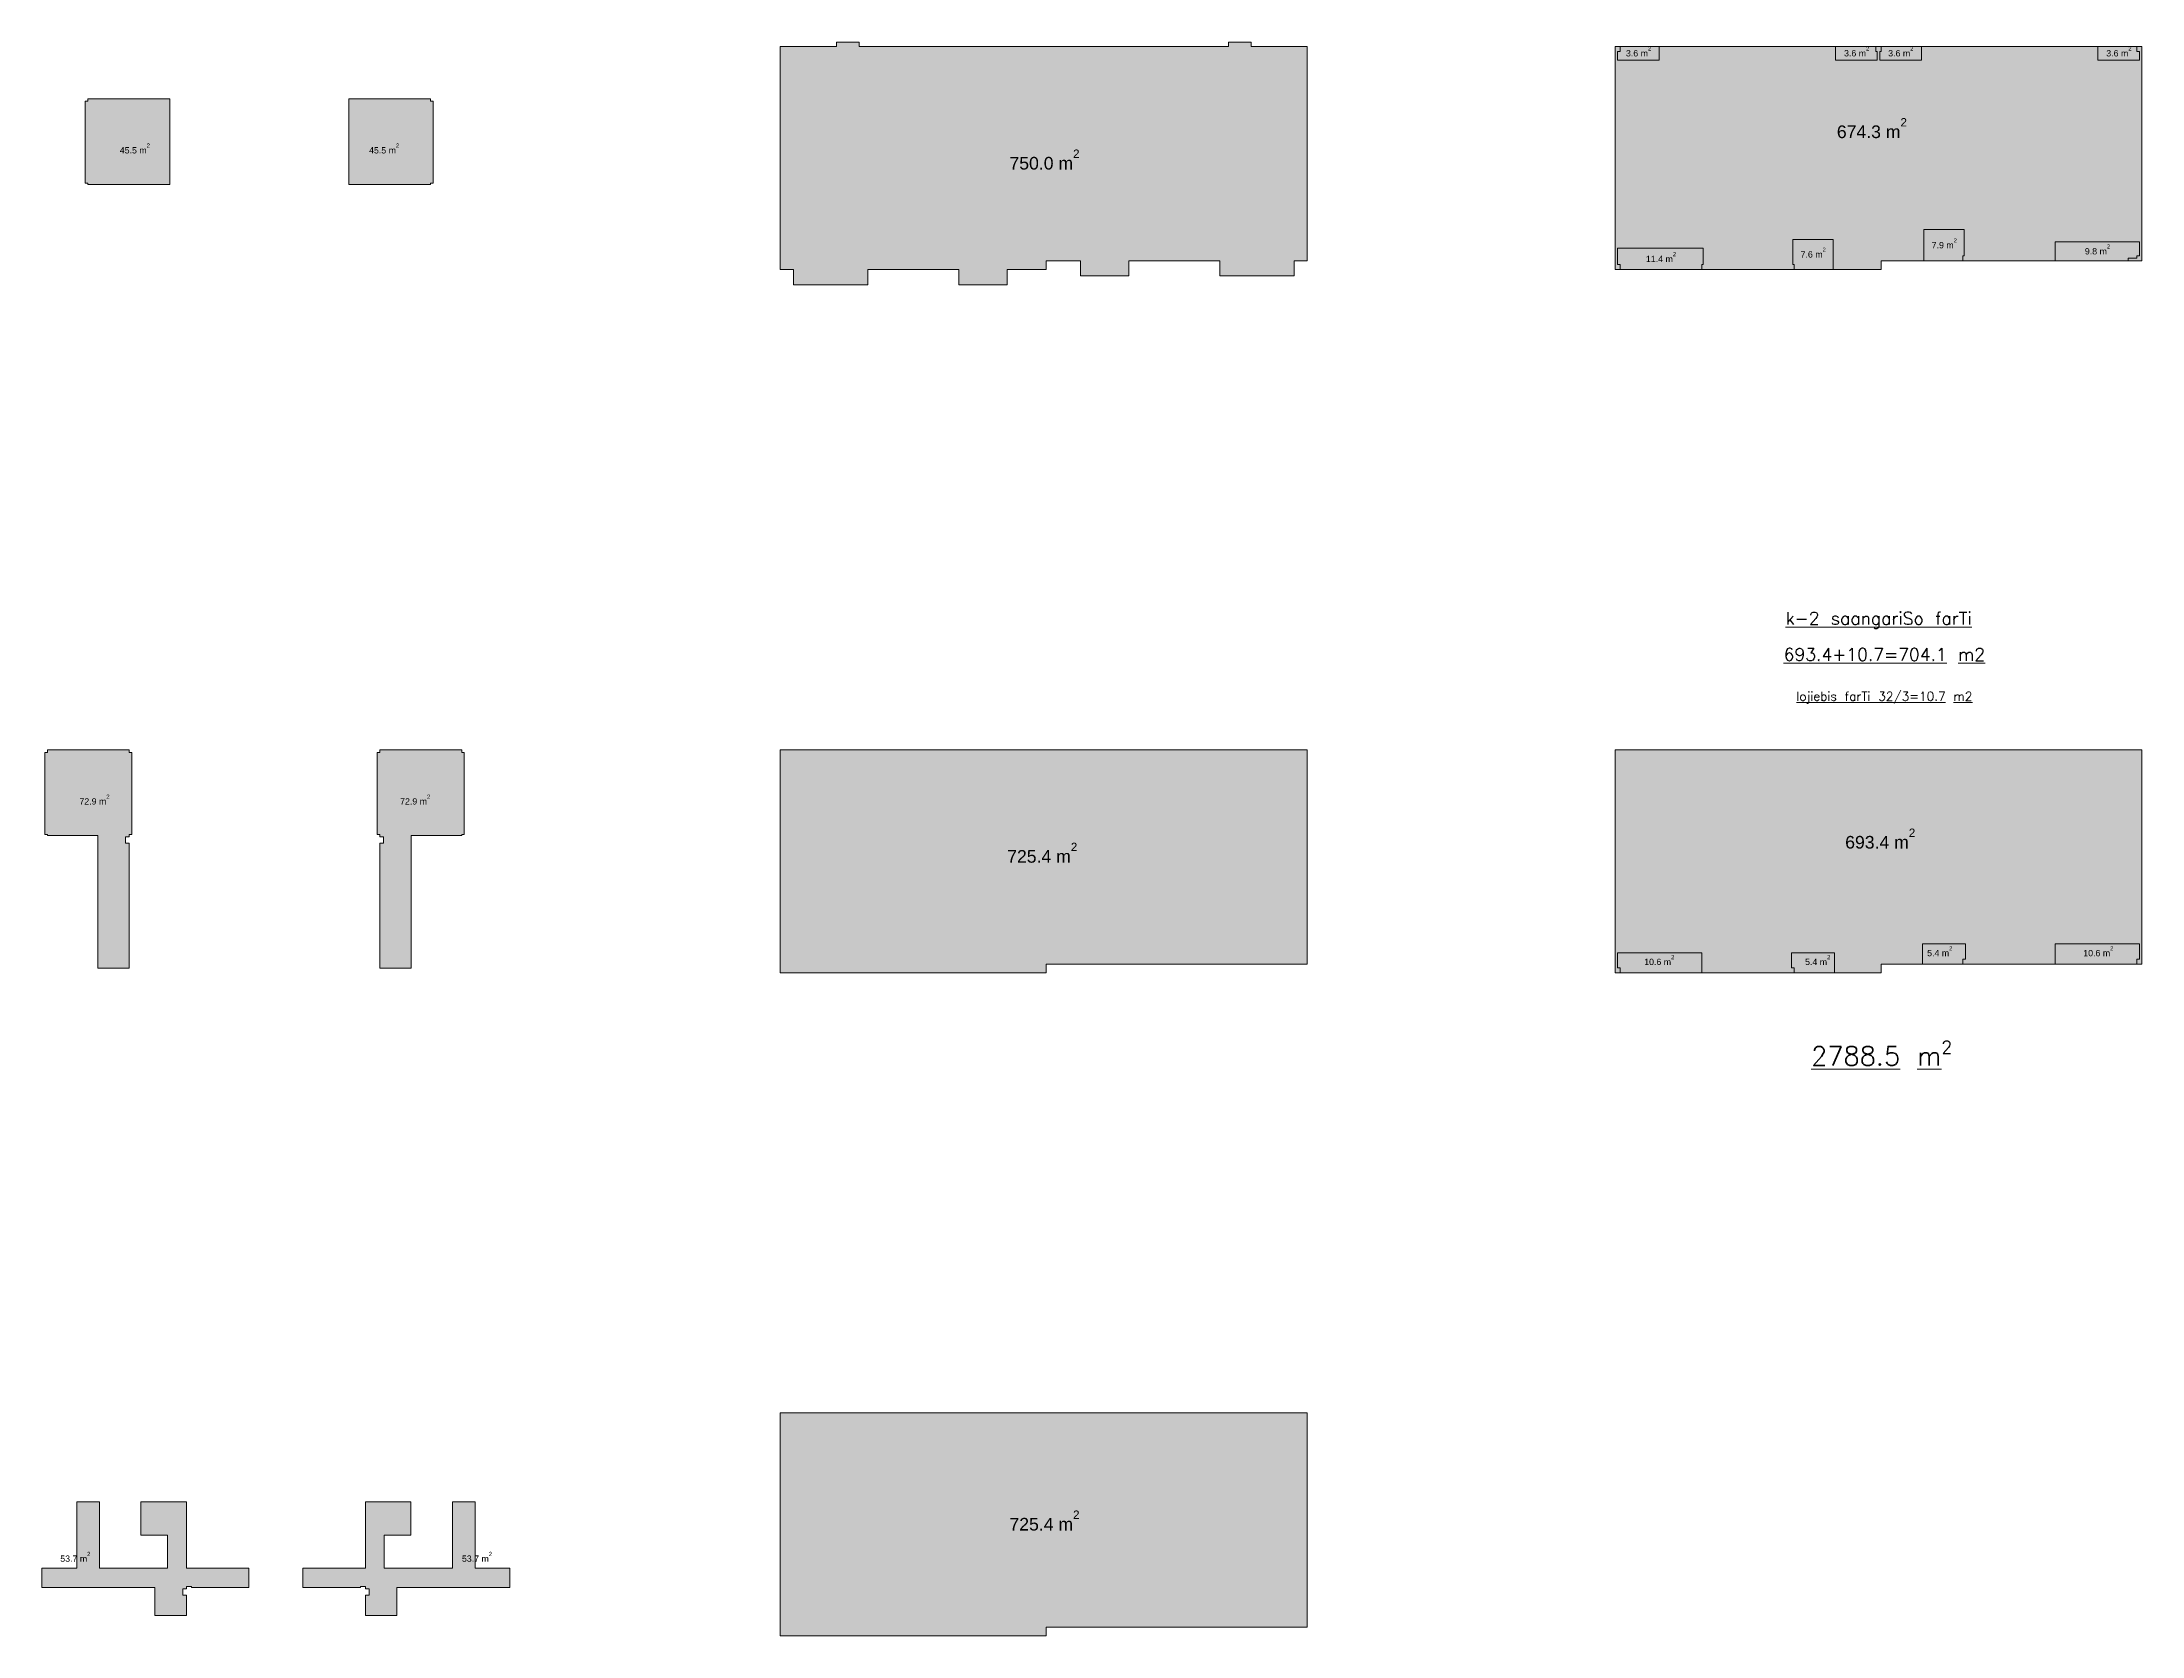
# Model space of a CAD drawing. Header units: millimetres. Extents: x 475616349 to 476941521, y 4620115302 to 4621446928.
# Drawn here: x 475973825 to 476140393, y 4620355766 to 4620482160 of the extents above; entities that cross this region are included whole.
import ezdxf

# ---------------------------------------------------------------- set-up
doc = ezdxf.new("R2010")
doc.units = ezdxf.units.MM
doc.header["$MEASUREMENT"] = 0
for name, color, linetype, lineweight, true_color in [('0_Pen_No__250_Pen_No__39', 7, 'Continuous', 0, 0x2d2d2d), ('G-Anno-Nplt_Pen_No__39', 7, 'Continuous', 0, 0x2d2d2d), ('G-Anno-Nplt_Pen_No__9', 7, 'Continuous', 0, 0xf26722), ('Interior - Furniture _Pen_No__39', 7, 'Continuous', 0, 0x2d2d2d), ('New_0_Pen_No__250_Pen_No__31', 7, 'Continuous', 0, 0x666666), ('New_Interior - Furniture _Pen_No__9', 7, 'Continuous', 0, 0xf26722)]:
    doc.layers.add(name, color=color, linetype=linetype, lineweight=lineweight, true_color=true_color)
for name, color, linetype, lineweight in [('0_Pen_No__250_Pen_No__4', 7, 'Continuous', 0), ('0_Pen_No__250_Pen_No__7', 7, 'Continuous', 0), ('0_Pen_No__250_Pen_No__91', 91, 'Continuous', 0), ('a-iataki_Pen_No__7_Pen_No__1', 1, 'Continuous', 0), ('a-iataki_Pen_No__7_Pen_No__142', 142, 'Continuous', 0), ('G-Anno-Nplt_Pen_No__7', 7, 'Continuous', 0), ('New_0_Pen_No__250_Pen_No__112', 112, 'Continuous', 0), ('New_0_Pen_No__250_Pen_No__7', 7, 'Continuous', 0), ('New_0_Pen_No__250_Pen_No__91', 91, 'Continuous', 0), ('New_Interior - Furniture _Pen_No__7', 7, 'Continuous', 0)]:
    doc.layers.add(name, color=color, linetype=linetype, lineweight=lineweight)
doc.styles.add('GENERATED_STYLE_2', font='arial.ttf')

msp = doc.modelspace()

# ---------------------------------------------------------------- hatches: boundary and pattern name
at = {"layer": '0_Pen_No__250_Pen_No__91', "linetype": 'Continuous', "lineweight": 0, "true_color": 0x1f3f1f}
msp.add_hatch(color=99, dxfattribs=at).paths.add_polyline_path([(476032386.221, 4620373466.381), (476032386.006, 4620373466.381), (476032386.006, 4620355766.381), (476053486.221, 4620355766.381), (476053486.221, 4620356466.381), (476064786.187, 4620356466.381), (476074185.847, 4620356466.381), (476074186.006, 4620373466.381)])
at = {"layer": 'G-Anno-Nplt_Pen_No__9', "linetype": 'Continuous', "lineweight": 0, "true_color": 0x3c1908}
for points in [[(476098992.622, 4620481409.976), (476098992.622, 4620481809.976), (476102092.969, 4620481809.976), (476102092.969, 4620480709.979), (476098792.622, 4620480709.949), (476098792.622, 4620481409.976)], [(476119292.622, 4620481409.976), (476119292.622, 4620481809.976), (476116092.622, 4620481809.976), (476116092.622, 4620480709.98), (476119392.622, 4620480709.95), (476119392.622, 4620481409.976)], [(476119692.622, 4620481409.976), (476119692.622, 4620481809.976), (476122892.622, 4620481809.976), (476122892.622, 4620480709.98), (476119592.622, 4620480709.95), (476119592.622, 4620481409.976)], [(476139992.622, 4620481409.976), (476139992.622, 4620481809.976), (476136892.276, 4620481809.976), (476136892.276, 4620480709.979), (476140192.622, 4620480709.949), (476140192.622, 4620481409.976)], [(476123092.622, 4620464809.974), (476123092.622, 4620467279.974), (476126292.622, 4620467279.974), (476126292.622, 4620465209.976), (476126192.622, 4620465209.976), (476126192.622, 4620464809.976)], [(476105592.622, 4620465809.976), (476098792.622, 4620465809.976), (476098792.622, 4620464509.976), (476098992.622, 4620464509.976), (476098992.622, 4620464109.976), (476099642.622, 4620464109.976), (476099692.623, 4620464109.976), (476105492.622, 4620464109.977), (476105492.622, 4620464509.976), (476105592.622, 4620464509.976)], [(476112692.622, 4620466509.976), (476112692.622, 4620464509.976), (476112792.622, 4620464509.976), (476112792.622, 4620464109.978), (476115892.622, 4620464109.978), (476115892.622, 4620466509.976)], [(476139292.622, 4620464809.976), (476133492.622, 4620464809.976), (476133492.622, 4620466309.976), (476140192.622, 4620466309.976), (476140192.622, 4620465209.976), (476139992.622, 4620465209.976), (476139992.622, 4620465009.976), (476139292.622, 4620465009.976)]]:
    msp.add_hatch(color=28, dxfattribs=at).paths.add_polyline_path(points)
at = {"layer": 'New_0_Pen_No__250_Pen_No__112', "linetype": 'Continuous', "lineweight": 0, "true_color": 0x002914}
for points in [[(476098592.764, 4620464809.976), (476098592.764, 4620481809.976), (476098992.622, 4620481809.976), (476098992.622, 4620481409.976), (476098792.622, 4620481409.976), (476098792.622, 4620480709.949), (476102092.969, 4620480709.979), (476102092.969, 4620481809.976), (476116092.622, 4620481809.976), (476116092.622, 4620480709.98), (476119392.622, 4620480709.95), (476119392.622, 4620481409.976), (476119292.622, 4620481409.976), (476119292.622, 4620481809.976), (476119692.622, 4620481809.976), (476119692.622, 4620481409.976), (476119592.622, 4620481409.976), (476119592.622, 4620480709.95), (476122892.622, 4620480709.98), (476122892.622, 4620481809.976), (476136892.276, 4620481809.976), (476136892.276, 4620480709.979), (476140192.622, 4620480709.949), (476140192.622, 4620481409.976), (476139992.622, 4620481409.976), (476139992.622, 4620481809.976), (476140392.764, 4620481809.976), (476140392.764, 4620464809.976), (476139292.622, 4620464809.976), (476139292.622, 4620465009.976), (476139992.622, 4620465009.976), (476139992.622, 4620465209.976), (476140192.622, 4620465209.976), (476140192.622, 4620466309.976), (476133492.622, 4620466309.976), (476133492.622, 4620464809.976), (476126192.622, 4620464809.976), (476126192.622, 4620465209.976), (476126292.622, 4620465209.976), (476126292.622, 4620467279.974), (476123092.622, 4620467279.974), (476123092.622, 4620464809.976), (476119692.622, 4620464809.976), (476119692.622, 4620464109.976), (476115892.622, 4620464109.976), (476115892.622, 4620466509.976), (476113607.399, 4620466509.976), (476112692.622, 4620466509.976), (476112692.622, 4620464509.976), (476112792.622, 4620464509.976), (476112792.622, 4620464109.976), (476105492.622, 4620464109.976), (476105492.622, 4620464509.976), (476105592.622, 4620464509.976), (476105592.622, 4620465809.976), (476098792.622, 4620465809.976), (476098792.622, 4620464509.976), (476098992.622, 4620464509.976), (476098992.622, 4620464109.976), (476098592.764, 4620464109.976)], [(476098592.764, 4620409046.419), (476098592.764, 4620426046.419), (476140392.764, 4620426046.419), (476140392.764, 4620409046.419), (476139992.764, 4620409046.419), (476139992.764, 4620409446.419), (476140192.572, 4620409446.419), (476140192.572, 4620410646.415), (476133492.764, 4620410646.415), (476133492.764, 4620409046.419), (476126192.79, 4620409046.419), (476126192.811, 4620409446.419), (476126392.619, 4620409446.409), (476126392.681, 4620410646.236), (476122992.681, 4620410646.412), (476122992.598, 4620409046.419), (476119692.764, 4620409046.419), (476119692.764, 4620408346.419), (476115992.956, 4620408346.419), (476115992.873, 4620409946.412), (476112592.873, 4620409946.236), (476112592.936, 4620408746.24), (476112792.744, 4620408746.251), (476112792.764, 4620408346.419), (476105492.764, 4620408346.419), (476105492.764, 4620409946.415), (476098792.956, 4620409946.415), (476098792.956, 4620408746.419), (476098992.764, 4620408746.419), (476098992.764, 4620408346.419), (476098592.764, 4620408346.419)]]:
    msp.add_hatch(color=108, dxfattribs=at).paths.add_polyline_path(points)
at = {"layer": 'New_0_Pen_No__250_Pen_No__31', "linetype": 'Continuous', "lineweight": 0, "true_color": 0x191919}
for points in [[(475983952.62, 4620470862.015), (475977452.62, 4620470862.015), (475977452.62, 4620470958.757), (475977252.62, 4620470958.757), (475977252.62, 4620477458.757), (475977452.62, 4620477458.757), (475977452.62, 4620477658.919), (475983952.62, 4620477658.919)], [(475998152.62, 4620470862.015), (476004652.62, 4620470862.015), (476004652.62, 4620470958.757), (476004852.62, 4620470958.757), (476004852.62, 4620477458.757), (476004652.62, 4620477458.757), (476004652.62, 4620477658.919), (475998152.62, 4620477658.919)], [(475974051.005, 4620425831.786), (475974051.005, 4620419331.786), (475974251.005, 4620419331.786), (475974251.005, 4620419235.044), (475978251.005, 4620419235.044), (475978251.005, 4620418635.044), (475978251.005, 4620408731.786), (475980751.005, 4620408731.786), (475980751.005, 4620418635.044), (475980460.817, 4620418635.044), (475980460.817, 4620419135.044), (475980751.005, 4620419135.044), (475980751.005, 4620419235.044), (475980751.005, 4620419331.786), (475980951.005, 4620419331.786), (475980951.005, 4620425831.786), (475980751.005, 4620425831.786), (475980751.005, 4620426031.948), (475974251.005, 4620426031.948), (475974251.005, 4620425831.786)], [(476007313.304, 4620425831.786), (476007313.304, 4620419331.786), (476007113.304, 4620419331.786), (476007113.304, 4620419235.044), (476003113.304, 4620419235.044), (476003113.304, 4620418635.044), (476003113.304, 4620408731.786), (476000613.304, 4620408731.786), (476000613.304, 4620418635.044), (476000903.492, 4620418635.044), (476000903.492, 4620419135.044), (476000613.304, 4620419135.044), (476000613.304, 4620419235.044), (476000613.304, 4620419331.786), (476000413.304, 4620419331.786), (476000413.304, 4620425831.786), (476000613.304, 4620425831.786), (476000613.304, 4620426031.948), (476007113.304, 4620426031.948), (476007113.304, 4620425831.786)], [(475985275.262, 4620361157.093), (475985275.262, 4620363760.199), (475985275.262, 4620366400.189), (475983776.132, 4620366400.189), (475981676.132, 4620366400.189), (475981676.132, 4620363760.199), (475983776.132, 4620363760.199), (475983776.132, 4620361157.093), (475978375.342, 4620361157.093), (475978375.342, 4620366400.189), (475976575.342, 4620366400.189), (475976575.342, 4620361157.093), (475973825.342, 4620361157.093), (475973825.342, 4620359600.189), (475976575.342, 4620359600.189), (475978375.342, 4620359600.189), (475982775.342, 4620359600.189), (475982775.342, 4620357400.188), (475984985.154, 4620357400.188), (475985275.342, 4620357400.194), (475985275.342, 4620359003.446), (475984985.154, 4620359003.446), (475984985.154, 4620359503.446), (475985275.342, 4620359503.446), (475985275.342, 4620359600.189), (475985275.342, 4620359700.189), (475985675.342, 4620359700.189), (475985675.342, 4620359600.189), (475990225.342, 4620359600.189), (475990225.342, 4620361157.093)], [(475999475.423, 4620361157.093), (475999475.423, 4620363760.199), (475999475.423, 4620366400.189), (476000974.553, 4620366400.189), (476003074.553, 4620366400.189), (476003074.553, 4620363760.199), (476000974.553, 4620363760.199), (476000974.553, 4620361157.093), (476006375.342, 4620361157.093), (476006375.342, 4620366400.189), (476008175.342, 4620366400.189), (476008175.342, 4620361157.093), (476010925.342, 4620361157.093), (476010925.342, 4620359600.189), (476008175.342, 4620359600.189), (476006375.342, 4620359600.189), (476001975.342, 4620359600.189), (476001975.342, 4620357400.188), (475999765.53, 4620357400.188), (475999475.342, 4620357400.194), (475999475.342, 4620359003.446), (475999765.53, 4620359003.446), (475999765.53, 4620359503.446), (475999475.342, 4620359503.446), (475999475.342, 4620359600.189), (475999475.342, 4620359700.189), (475999075.342, 4620359700.189), (475999075.342, 4620359600.189), (475994525.342, 4620359600.189), (475994525.342, 4620361157.093)]]:
    msp.add_hatch(color=250, dxfattribs=at).paths.add_polyline_path(points)
at = {"layer": 'New_0_Pen_No__250_Pen_No__91', "linetype": 'Continuous', "lineweight": 0, "true_color": 0x1f3f1f}
for points in [[(476032386.144, 4620481809.976), (476036836.325, 4620481809.976), (476036836.325, 4620482159.934), (476038636.325, 4620482159.934), (476038636.325, 4620481809.976), (476067935.962, 4620481809.976), (476067935.962, 4620482159.936), (476069735.962, 4620482159.936), (476069735.962, 4620481809.976), (476074186.144, 4620481809.976), (476074186.144, 4620464809.976), (476073136.144, 4620464809.976), (476073136.144, 4620463610.183), (476067236.144, 4620463610.183), (476067236.144, 4620464809.976), (476060036.144, 4620464809.976), (476060036.144, 4620463609.99), (476056186.147, 4620463609.99), (476056186.147, 4620464109.976), (476056186.147, 4620464809.976), (476053486.002, 4620464809.976), (476053486.002, 4620464109.976), (476050386.14, 4620464109.976), (476050386.14, 4620462910.015), (476046536.144, 4620462910.015), (476046536.144, 4620464109.976), (476039336.143, 4620464109.976), (476039336.143, 4620462910.187), (476033436.144, 4620462910.187), (476033436.144, 4620464109.976), (476032386.144, 4620464109.976)], [(476032386.358, 4620426046.419), (476074186.358, 4620426046.419), (476074186.358, 4620409046.419), (476053486.358, 4620409046.419), (476053486.358, 4620408346.419), (476032386.358, 4620408346.419), (476032386.358, 4620409046.419)]]:
    msp.add_hatch(color=99, dxfattribs=at).paths.add_polyline_path(points)
at = {"layer": 'New_Interior - Furniture _Pen_No__9', "linetype": 'Continuous', "lineweight": 0, "true_color": 0x3c1908}
for points in [[(476122992.681, 4620410646.412), (476122992.598, 4620409046.417), (476126192.79, 4620409046.251), (476126192.811, 4620409446.419), (476126392.619, 4620409446.409), (476126392.681, 4620410646.236)], [(476133492.764, 4620410646.415), (476133492.764, 4620409046.419), (476139992.764, 4620409046.419), (476139992.764, 4620409446.419), (476140192.572, 4620409446.419), (476140192.572, 4620410646.415)], [(476105492.764, 4620409946.415), (476105492.764, 4620408346.419), (476098992.764, 4620408346.419), (476098992.764, 4620408746.419), (476098792.956, 4620408746.419), (476098792.956, 4620409946.415)], [(476115992.873, 4620409946.412), (476115992.956, 4620408346.417), (476112792.764, 4620408346.251), (476112792.744, 4620408746.251), (476112592.936, 4620408746.24), (476112592.873, 4620409946.236)]]:
    msp.add_hatch(color=28, dxfattribs=at).paths.add_polyline_path(points)

# ---------------------------------------------------------------- linework, layer by layer
at = {"layer": '0_Pen_No__250_Pen_No__7', "color": 7, "linetype": 'Continuous', "lineweight": 0, "flags": 128}
msp.add_lwpolyline([(476032386.221, 4620373466.381), (476032386.006, 4620373466.381), (476032386.006, 4620355766.381), (476053486.221, 4620355766.381), (476053486.221, 4620356466.381), (476064786.187, 4620356466.381), (476074185.847, 4620356466.381), (476074186.006, 4620373466.381)], close=True, dxfattribs=at)
at = {"layer": 'G-Anno-Nplt_Pen_No__7', "color": 7, "linetype": 'Continuous', "lineweight": 0, "flags": 128}
for points in [[(476098992.622, 4620481409.976), (476098992.622, 4620481809.976), (476102092.969, 4620481809.976), (476102092.969, 4620480709.979), (476098792.622, 4620480709.949), (476098792.622, 4620481409.976)], [(476119292.622, 4620481409.976), (476119292.622, 4620481809.976), (476116092.622, 4620481809.976), (476116092.622, 4620480709.98), (476119392.622, 4620480709.95), (476119392.622, 4620481409.976)], [(476119692.622, 4620481409.976), (476119692.622, 4620481809.976), (476122892.622, 4620481809.976), (476122892.622, 4620480709.98), (476119592.622, 4620480709.95), (476119592.622, 4620481409.976)], [(476139992.622, 4620481409.976), (476139992.622, 4620481809.976), (476136892.276, 4620481809.976), (476136892.276, 4620480709.979), (476140192.622, 4620480709.949), (476140192.622, 4620481409.976)], [(476123092.622, 4620464809.974), (476123092.622, 4620467279.974), (476126292.622, 4620467279.974), (476126292.622, 4620465209.976), (476126192.622, 4620465209.976), (476126192.622, 4620464809.976)], [(476105592.622, 4620465809.976), (476098792.622, 4620465809.976), (476098792.622, 4620464509.976), (476098992.622, 4620464509.976), (476098992.622, 4620464109.976), (476099642.622, 4620464109.976), (476099692.623, 4620464109.976), (476105492.622, 4620464109.977), (476105492.622, 4620464509.976), (476105592.622, 4620464509.976)], [(476112692.622, 4620466509.976), (476112692.622, 4620464509.976), (476112792.622, 4620464509.976), (476112792.622, 4620464109.978), (476115892.622, 4620464109.978), (476115892.622, 4620466509.976)], [(476139292.622, 4620464809.976), (476133492.622, 4620464809.976), (476133492.622, 4620466309.976), (476140192.622, 4620466309.976), (476140192.622, 4620465209.976), (476139992.622, 4620465209.976), (476139992.622, 4620465009.976), (476139292.622, 4620465009.976)]]:
    msp.add_lwpolyline(points, close=True, dxfattribs=at)
at = {"layer": 'New_0_Pen_No__250_Pen_No__7', "color": 7, "linetype": 'Continuous', "lineweight": 0, "flags": 128}
for points in [[(476032386.144, 4620481809.976), (476036836.325, 4620481809.976), (476036836.325, 4620482159.934), (476038636.325, 4620482159.934), (476038636.325, 4620481809.976), (476067935.962, 4620481809.976), (476067935.962, 4620482159.936), (476069735.962, 4620482159.936), (476069735.962, 4620481809.976), (476074186.144, 4620481809.976), (476074186.144, 4620464809.976), (476073136.144, 4620464809.976), (476073136.144, 4620463610.183), (476067236.144, 4620463610.183), (476067236.144, 4620464809.976), (476060036.144, 4620464809.976), (476060036.144, 4620463609.99), (476056186.147, 4620463609.99), (476056186.147, 4620464109.976), (476056186.147, 4620464809.976), (476053486.002, 4620464809.976), (476053486.002, 4620464109.976), (476050386.14, 4620464109.976), (476050386.14, 4620462910.015), (476046536.144, 4620462910.015), (476046536.144, 4620464109.976), (476039336.143, 4620464109.976), (476039336.143, 4620462910.187), (476033436.144, 4620462910.187), (476033436.144, 4620464109.976), (476032386.144, 4620464109.976)], [(476098592.764, 4620464809.976), (476098592.764, 4620481809.976), (476098992.622, 4620481809.976), (476098992.622, 4620481409.976), (476098792.622, 4620481409.976), (476098792.622, 4620480709.949), (476102092.969, 4620480709.979), (476102092.969, 4620481809.976), (476116092.622, 4620481809.976), (476116092.622, 4620480709.98), (476119392.622, 4620480709.95), (476119392.622, 4620481409.976), (476119292.622, 4620481409.976), (476119292.622, 4620481809.976), (476119692.622, 4620481809.976), (476119692.622, 4620481409.976), (476119592.622, 4620481409.976), (476119592.622, 4620480709.95), (476122892.622, 4620480709.98), (476122892.622, 4620481809.976), (476136892.276, 4620481809.976), (476136892.276, 4620480709.979), (476140192.622, 4620480709.949), (476140192.622, 4620481409.976), (476139992.622, 4620481409.976), (476139992.622, 4620481809.976), (476140392.764, 4620481809.976), (476140392.764, 4620464809.976), (476139292.622, 4620464809.976), (476139292.622, 4620465009.976), (476139992.622, 4620465009.976), (476139992.622, 4620465209.976), (476140192.622, 4620465209.976), (476140192.622, 4620466309.976), (476133492.622, 4620466309.976), (476133492.622, 4620464809.976), (476126192.622, 4620464809.976), (476126192.622, 4620465209.976), (476126292.622, 4620465209.976), (476126292.622, 4620467279.974), (476123092.622, 4620467279.974), (476123092.622, 4620464809.976), (476119692.622, 4620464809.976), (476119692.622, 4620464109.976), (476115892.622, 4620464109.976), (476115892.622, 4620466509.976), (476113607.399, 4620466509.976), (476112692.622, 4620466509.976), (476112692.622, 4620464509.976), (476112792.622, 4620464509.976), (476112792.622, 4620464109.976), (476105492.622, 4620464109.976), (476105492.622, 4620464509.976), (476105592.622, 4620464509.976), (476105592.622, 4620465809.976), (476098792.622, 4620465809.976), (476098792.622, 4620464509.976), (476098992.622, 4620464509.976), (476098992.622, 4620464109.976), (476098592.764, 4620464109.976)], [(475983952.62, 4620470862.015), (475977452.62, 4620470862.015), (475977452.62, 4620470958.757), (475977252.62, 4620470958.757), (475977252.62, 4620477458.757), (475977452.62, 4620477458.757), (475977452.62, 4620477658.919), (475983952.62, 4620477658.919)], [(475998152.62, 4620470862.015), (476004652.62, 4620470862.015), (476004652.62, 4620470958.757), (476004852.62, 4620470958.757), (476004852.62, 4620477458.757), (476004652.62, 4620477458.757), (476004652.62, 4620477658.919), (475998152.62, 4620477658.919)], [(475974051.005, 4620425831.786), (475974051.005, 4620419331.786), (475974251.005, 4620419331.786), (475974251.005, 4620419235.044), (475978251.005, 4620419235.044), (475978251.005, 4620418635.044), (475978251.005, 4620408731.786), (475980751.005, 4620408731.786), (475980751.005, 4620418635.044), (475980460.817, 4620418635.044), (475980460.817, 4620419135.044), (475980751.005, 4620419135.044), (475980751.005, 4620419235.044), (475980751.005, 4620419331.786), (475980951.005, 4620419331.786), (475980951.005, 4620425831.786), (475980751.005, 4620425831.786), (475980751.005, 4620426031.948), (475974251.005, 4620426031.948), (475974251.005, 4620425831.786)], [(476007313.304, 4620425831.786), (476007313.304, 4620419331.786), (476007113.304, 4620419331.786), (476007113.304, 4620419235.044), (476003113.304, 4620419235.044), (476003113.304, 4620418635.044), (476003113.304, 4620408731.786), (476000613.304, 4620408731.786), (476000613.304, 4620418635.044), (476000903.492, 4620418635.044), (476000903.492, 4620419135.044), (476000613.304, 4620419135.044), (476000613.304, 4620419235.044), (476000613.304, 4620419331.786), (476000413.304, 4620419331.786), (476000413.304, 4620425831.786), (476000613.304, 4620425831.786), (476000613.304, 4620426031.948), (476007113.304, 4620426031.948), (476007113.304, 4620425831.786)], [(476032386.358, 4620426046.419), (476074186.358, 4620426046.419), (476074186.358, 4620409046.419), (476053486.358, 4620409046.419), (476053486.358, 4620408346.419), (476032386.358, 4620408346.419), (476032386.358, 4620409046.419)], [(476098592.764, 4620409046.419), (476098592.764, 4620426046.419), (476140392.764, 4620426046.419), (476140392.764, 4620409046.419), (476139992.764, 4620409046.419), (476139992.764, 4620409446.419), (476140192.572, 4620409446.419), (476140192.572, 4620410646.415), (476133492.764, 4620410646.415), (476133492.764, 4620409046.419), (476126192.79, 4620409046.419), (476126192.811, 4620409446.419), (476126392.619, 4620409446.409), (476126392.681, 4620410646.236), (476122992.681, 4620410646.412), (476122992.598, 4620409046.419), (476119692.764, 4620409046.419), (476119692.764, 4620408346.419), (476115992.956, 4620408346.419), (476115992.873, 4620409946.412), (476112592.873, 4620409946.236), (476112592.936, 4620408746.24), (476112792.744, 4620408746.251), (476112792.764, 4620408346.419), (476105492.764, 4620408346.419), (476105492.764, 4620409946.415), (476098792.956, 4620409946.415), (476098792.956, 4620408746.419), (476098992.764, 4620408746.419), (476098992.764, 4620408346.419), (476098592.764, 4620408346.419)], [(475985275.262, 4620361157.093), (475985275.262, 4620363760.199), (475985275.262, 4620366400.189), (475983776.132, 4620366400.189), (475981676.132, 4620366400.189), (475981676.132, 4620363760.199), (475983776.132, 4620363760.199), (475983776.132, 4620361157.093), (475978375.342, 4620361157.093), (475978375.342, 4620366400.189), (475976575.342, 4620366400.189), (475976575.342, 4620361157.093), (475973825.342, 4620361157.093), (475973825.342, 4620359600.189), (475976575.342, 4620359600.189), (475978375.342, 4620359600.189), (475982775.342, 4620359600.189), (475982775.342, 4620357400.188), (475984985.154, 4620357400.188), (475985275.342, 4620357400.194), (475985275.342, 4620359003.446), (475984985.154, 4620359003.446), (475984985.154, 4620359503.446), (475985275.342, 4620359503.446), (475985275.342, 4620359600.189), (475985275.342, 4620359700.189), (475985675.342, 4620359700.189), (475985675.342, 4620359600.189), (475990225.342, 4620359600.189), (475990225.342, 4620361157.093)], [(475999475.423, 4620361157.093), (475999475.423, 4620363760.199), (475999475.423, 4620366400.189), (476000974.553, 4620366400.189), (476003074.553, 4620366400.189), (476003074.553, 4620363760.199), (476000974.553, 4620363760.199), (476000974.553, 4620361157.093), (476006375.342, 4620361157.093), (476006375.342, 4620366400.189), (476008175.342, 4620366400.189), (476008175.342, 4620361157.093), (476010925.342, 4620361157.093), (476010925.342, 4620359600.189), (476008175.342, 4620359600.189), (476006375.342, 4620359600.189), (476001975.342, 4620359600.189), (476001975.342, 4620357400.188), (475999765.53, 4620357400.188), (475999475.342, 4620357400.194), (475999475.342, 4620359003.446), (475999765.53, 4620359003.446), (475999765.53, 4620359503.446), (475999475.342, 4620359503.446), (475999475.342, 4620359600.189), (475999475.342, 4620359700.189), (475999075.342, 4620359700.189), (475999075.342, 4620359600.189), (475994525.342, 4620359600.189), (475994525.342, 4620361157.093)]]:
    msp.add_lwpolyline(points, close=True, dxfattribs=at)
at = {"layer": 'New_Interior - Furniture _Pen_No__7', "color": 7, "linetype": 'Continuous', "lineweight": 0, "flags": 128}
for points in [[(476122992.681, 4620410646.412), (476122992.598, 4620409046.417), (476126192.79, 4620409046.251), (476126192.811, 4620409446.419), (476126392.619, 4620409446.409), (476126392.681, 4620410646.236)], [(476133492.764, 4620410646.415), (476133492.764, 4620409046.419), (476139992.764, 4620409046.419), (476139992.764, 4620409446.419), (476140192.572, 4620409446.419), (476140192.572, 4620410646.415)], [(476105492.764, 4620409946.415), (476105492.764, 4620408346.419), (476098992.764, 4620408346.419), (476098992.764, 4620408746.419), (476098792.956, 4620408746.419), (476098792.956, 4620409946.415)], [(476115992.873, 4620409946.412), (476115992.956, 4620408346.417), (476112792.764, 4620408346.251), (476112792.744, 4620408746.251), (476112592.936, 4620408746.24), (476112592.873, 4620409946.236)]]:
    msp.add_lwpolyline(points, close=True, dxfattribs=at)

# ---------------------------------------------------------------- texts
at = {"layer": '0_Pen_No__250_Pen_No__39', "color": 250, "lineweight": 0, "true_color": 0x2d2d2d, "char_height": 1000, "attachment_point": 7, "style": 'GENERATED_STYLE_2'}
for s, insert in [('{\\fArial CYR|b0|i0|c204|p34;674.3 m{\\H0.66x;\\S2^  ;}}', (476116190.007, 4620474528.498)), ('{\\fArial CYR|b0|i0|c204|p34;750.0 m{\\H0.66x;\\S2^  ;}}', (476050562.573, 4620472034.975)), ('{\\fArial CYR|b0|i0|c204|p34;693.4 m{\\H0.66x;\\S2^  ;}}', (476116850.677, 4620418191.204)), ('{\\fArial CYR|b0|i0|c204|p34;725.4 m{\\H0.66x;\\S2^  ;}}', (476050381.833, 4620417070.23)), ('{\\fArial CYR|b0|i0|c204|p34;725.4 m{\\H0.66x;\\S2^  ;}}', (476050562.436, 4620364116.381))]:
    msp.add_mtext(s, dxfattribs=dict(at, insert=insert))
at = {"layer": '0_Pen_No__250_Pen_No__4', "color": 7, "lineweight": 0, "char_height": 500, "attachment_point": 7, "style": 'GENERATED_STYLE_2'}
for s, insert in [('{\\fArial CYR|b0|i0|c204|p34;45.5 m{\\H0.66x;\\S2^  ;}}', (475979994.302, 4620473315.704)), ('{\\fArial CYR|b0|i0|c204|p34;45.5 m{\\H0.66x;\\S2^  ;}}', (475999766.798, 4620473315.704)), ('{\\fArial CYR|b0|i0|c204|p34;72.9 m{\\H0.66x;\\S2^  ;}}', (475976792.687, 4620421688.734)), ('{\\fArial CYR|b0|i0|c204|p34;72.9 m{\\H0.66x;\\S2^  ;}}', (476002227.482, 4620421688.734)), ('{\\fArial CYR|b0|i0|c204|p34;53.7 m{\\H0.66x;\\S2^  ;}}', (475975274.221, 4620361642.538)), ('{\\fArial CYR|b0|i0|c204|p34;53.7 m{\\H0.66x;\\S2^  ;}}', (476007132.324, 4620361642.538))]:
    msp.add_mtext(s, dxfattribs=dict(at, insert=insert))
at = {"layer": 'a-iataki_Pen_No__7_Pen_No__1', "color": 1, "linetype": 'Continuous', "lineweight": 0, "insert": (476119755.743, 4620400575.438), "char_height": 1500, "attachment_point": 8}
msp.add_mtext('\\A1;{\\pqc;\\Ftxt.shx;\\L\\L2\\Ftxt.shx;788.5\\Ftxt.shx; m\\Ftxt.shx;\\A1{\\H.66x;\\S2^  ;}}', dxfattribs=at)
at = {"layer": 'a-iataki_Pen_No__7_Pen_No__142', "color": 142, "linetype": 'Continuous', "lineweight": 0, "attachment_point": 8}
for s, insert, char_height in [('\\A1;{\\pqc;\\Ftxt.shx;\\L\\Lk-2 saangariSo farTi}', (476119504.833, 4620435626.447), 1000), ('\\A1;{\\pqc;\\pt23750;\\Ftxt.shx;\\L\\L693.4+10.7=7\\Ftxt.shx;04.1 \\Ftxt.shx;m2}', (476119957.986, 4620433099.658), 1000), ('\\A1;{\\pqc;\\Ftxt.shx;\\L\\Llojiebis farTi 32/3=\\Ftxt.shx;10\\Ftxt.shx;.\\Ftxt.shx;7\\Ftxt.shx; m2}', (476119957.986, 4620429696.936), 700)]:
    msp.add_mtext(s, dxfattribs=dict(at, insert=insert, char_height=char_height))
at = {"layer": 'G-Anno-Nplt_Pen_No__39', "color": 250, "lineweight": 0, "true_color": 0x2d2d2d, "char_height": 500, "attachment_point": 7, "style": 'GENERATED_STYLE_2'}
for s, insert in [('{\\fArial CYR|b0|i0|c204|p34;3.6 m{\\H0.66x;\\S2^  ;}}', (476099460.44, 4620481009.962)), ('{\\fArial CYR|b0|i0|c204|p34;3.6 m{\\H0.66x;\\S2^  ;}}', (476116760.267, 4620481009.963)), ('{\\fArial CYR|b0|i0|c204|p34;3.6 m{\\H0.66x;\\S2^  ;}}', (476120260.267, 4620481009.963)), ('{\\fArial CYR|b0|i0|c204|p34;3.6 m{\\H0.66x;\\S2^  ;}}', (476137560.094, 4620481009.962)), ('{\\fArial CYR|b0|i0|c204|p34;11.4 m{\\H0.66x;\\S2^  ;}}', (476101045.692, 4620464709.976)), ('{\\fArial CYR|b0|i0|c204|p34;7.6 m{\\H0.66x;\\S2^  ;}}', (476113310.267, 4620465059.977)), ('{\\fArial CYR|b0|i0|c204|p34;7.9 m{\\H0.66x;\\S2^  ;}}', (476123710.267, 4620465794.974)), ('{\\fArial CYR|b0|i0|c204|p34;9.8 m{\\H0.66x;\\S2^  ;}}', (476135860.267, 4620465309.976))]:
    msp.add_mtext(s, dxfattribs=dict(at, insert=insert))
at = {"layer": 'Interior - Furniture _Pen_No__39', "color": 250, "lineweight": 0, "true_color": 0x2d2d2d, "char_height": 500, "attachment_point": 7, "style": 'GENERATED_STYLE_2'}
for s, insert in [('{\\fArial CYR|b0|i0|c204|p34;5.4 m{\\H0.66x;\\S2^  ;}}', (476123351.321, 4620409659.618)), ('{\\fArial CYR|b0|i0|c204|p34;10.6 m{\\H0.66x;\\S2^  ;}}', (476135733.699, 4620409659.69)), ('{\\fArial CYR|b0|i0|c204|p34;10.6 m{\\H0.66x;\\S2^  ;}}', (476100907.69, 4620408959.69)), ('{\\fArial CYR|b0|i0|c204|p34;5.4 m{\\H0.66x;\\S2^  ;}}', (476113669.524, 4620408959.618))]:
    msp.add_mtext(s, dxfattribs=dict(at, insert=insert))

doc.saveas('drawing.dxf')
